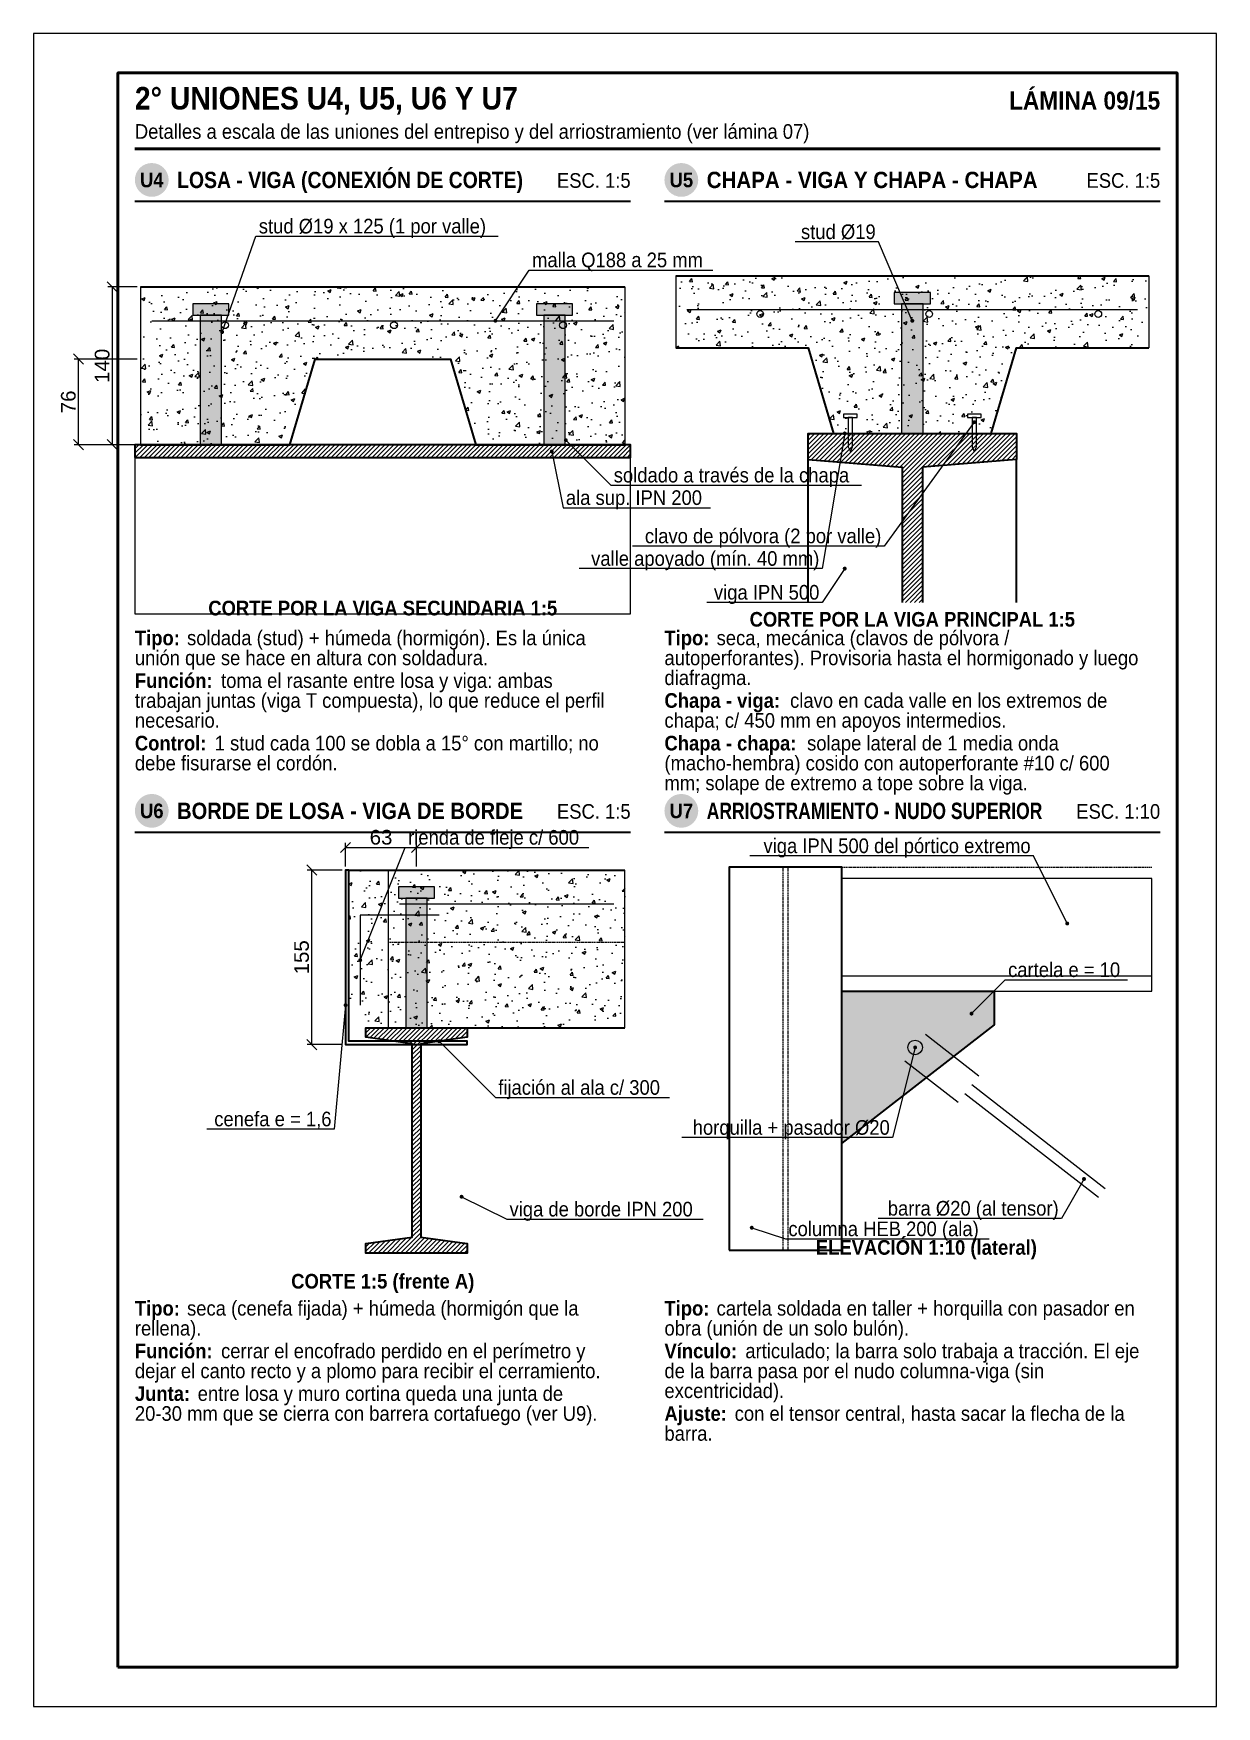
# Model space of a CAD drawing. Header units: millimetres. Extents: x 0 to 210, y 0 to 297.
import ezdxf
from ezdxf.enums import TextEntityAlignment as Align

# ---------------------------------------------------------------- set-up
doc = ezdxf.new("R2010")
doc.units = ezdxf.units.MM
doc.header["$LTSCALE"] = 0.35
doc.linetypes.add('DASHED2', pattern=[0.762, 0.635, -0.127])
for name, color, linetype in [('0-MARCO', 7, 'Continuous'), ('1-OCULTO', 8, 'DASHED2'), ('1-SECCION', 7, 'Continuous'), ('1-VISTA', 7, 'Continuous'), ('2-RAYADO', 8, 'Continuous'), ('3-COTAS', 7, 'Continuous'), ('3-REFS', 7, 'Continuous'), ('3-TEXTOS', 7, 'Continuous'), ('3-TITULOS', 7, 'Continuous')]:
    doc.layers.add(name, color=color, linetype=linetype)
doc.styles.add('ARIAL', font='arial.ttf')
doc.styles.add('ARIAL-NEGRITA', font='arialbd.ttf')
doc.dimstyles.new('A4', dxfattribs={"dimtxt": 2.6, "dimasz": 1.1, "dimexe": 0.8, "dimexo": 0.6, "dimgap": 0.5, "dimtad": 1, "dimdec": 0, "dimtxsty": 'ARIAL', "dimtsz": 0.9, "dimcen": 2.5, "dimclrd": 7, "dimclre": 7, "dimclrt": 7, "dimazin": 3, "dimtfac": 1, "dimtmove": 0, "dimatfit": 3, "dimlwd": 13, "dimlwe": 13, "dimarcsym": 0})

msp = doc.modelspace()

# ---------------------------------------------------------------- hatches: boundary and pattern name
at = {"layer": '2-RAYADO'}
h = msp.add_hatch(dxfattribs=at)
h.set_pattern_fill('AR-CONC', color=8, scale=0.035)
h.paths.add_polyline_path([(114, 254), (114, 241.2), (137.5, 241.2), (142, 226), (170, 226), (174.5, 241.2), (198, 241.2), (198, 254)])
h = msp.add_hatch(dxfattribs=at)
h.set_pattern_fill('AR-CONC', color=8, scale=0.035)
h.paths.add_polyline_path([(19, 252), (19, 224), (45.5, 224), (50, 239.2), (74, 239.2), (78.5, 224), (105, 224), (105, 252)])
at = {"layer": '2-RAYADO', "true_color": 0xd7d7d7}
h = msp.add_hatch(color=254, dxfattribs=at)
h.dxf.hatch_style = 1
h.paths.add_polyline_path([(152.8, 249), (159.2, 249), (159.2, 251), (152.8, 251)])
h = msp.add_hatch(color=254, dxfattribs=at)
h.dxf.hatch_style = 1
h.paths.add_polyline_path([(28.3, 247), (34.7, 247), (34.7, 249), (28.3, 249)])
h = msp.add_hatch(color=254, dxfattribs=at)
h.dxf.hatch_style = 1
h.paths.add_polyline_path([(29.6, 224), (33.4, 224), (33.4, 247), (29.6, 247)])
h = msp.add_hatch(color=254, dxfattribs=at)
h.dxf.hatch_style = 1
h.paths.add_polyline_path([(89.3, 247), (95.7, 247), (95.7, 249), (89.3, 249)])
h = msp.add_hatch(color=254, dxfattribs=at)
h.dxf.hatch_style = 1
h.paths.add_polyline_path([(90.6, 224), (94.4, 224), (94.4, 247), (90.6, 247)])
h = msp.add_hatch(color=254, dxfattribs=at)
h.dxf.hatch_style = 1
h.paths.add_polyline_path([(154.1, 226), (157.9, 226), (157.9, 249), (154.1, 249)])
at = {"layer": '2-RAYADO'}
h = msp.add_hatch(dxfattribs=at)
h.set_pattern_fill('ANSI31', color=8, scale=0.18)
h.paths.add_polyline_path([(137.5, 221.4), (137.5, 226), (174.5, 226), (174.5, 221.4), (157.8, 220), (157.8, 196), (154.2, 196), (154.2, 220)])
h = msp.add_hatch(dxfattribs=at)
h.set_pattern_fill('ANSI31', color=8, scale=0.18)
h.paths.add_polyline_path([(18, 221.74), (106, 221.74), (106, 224), (18, 224)])
h = msp.add_hatch(dxfattribs=at)
h.set_pattern_fill('AR-CONC', color=8, scale=0.035)
h.paths.add_polyline_path([(63, 120.5), (56, 120.5), (56, 148.5), (63, 148.5)])
h = msp.add_hatch(dxfattribs=at)
h.set_pattern_fill('AR-CONC', color=8, scale=0.035)
h.paths.add_polyline_path([(63, 120.5), (105, 120.5), (105, 148.5), (63, 148.5)])
at = {"layer": '2-RAYADO', "true_color": 0xd7d7d7}
h = msp.add_hatch(color=254, dxfattribs=at)
h.dxf.hatch_style = 1
h.paths.add_polyline_path([(64.8, 143.5), (71.2, 143.5), (71.2, 145.5), (64.8, 145.5)])
h = msp.add_hatch(color=254, dxfattribs=at)
h.dxf.hatch_style = 1
h.paths.add_polyline_path([(66.1, 120.5), (69.9, 120.5), (69.9, 143.5), (66.1, 143.5)])
h = msp.add_hatch(color=254, dxfattribs=at)
h.dxf.hatch_style = 1
h.paths.add_polyline_path([(143.5, 127), (170.5, 127), (170.5, 121), (143.5, 100)])
at = {"layer": '2-RAYADO'}
h = msp.add_hatch(dxfattribs=at)
h.set_pattern_fill('ANSI31', color=8, scale=0.18)
h.paths.add_polyline_path([(77, 120.5), (77, 118.82), (68.75, 117.66), (68.75, 83.34), (77, 82.18), (77, 80.5), (59, 80.5), (59, 82.18), (67.25, 83.34), (67.25, 117.66), (59, 118.82), (59, 120.5)])
at = {"layer": '3-REFS'}
h = msp.add_hatch(color=7, dxfattribs=at)
h.dxf.hatch_style = 1
edge = h.paths.add_edge_path()
edge.add_arc((33.5, 244), 0.35, 0, 360)
h = msp.add_hatch(color=7, dxfattribs=at)
h.dxf.hatch_style = 1
edge = h.paths.add_edge_path()
edge.add_arc((82, 246), 0.35, 0, 360)
h = msp.add_hatch(color=7, dxfattribs=at)
h.dxf.hatch_style = 1
edge = h.paths.add_edge_path()
edge.add_arc((156, 246), 0.35, 0, 360)
h = msp.add_hatch(color=7, dxfattribs=at)
h.dxf.hatch_style = 1
edge = h.paths.add_edge_path()
edge.add_arc((144, 226), 0.35, 0, 360)
h = msp.add_hatch(color=7, dxfattribs=at)
h.dxf.hatch_style = 1
edge = h.paths.add_edge_path()
edge.add_arc((167, 228), 0.35, 0, 360)
h = msp.add_hatch(color=7, dxfattribs=at)
h.dxf.hatch_style = 1
edge = h.paths.add_edge_path()
edge.add_arc((92, 222.8), 0.35, 0, 360)
h = msp.add_hatch(color=7, dxfattribs=at)
h.dxf.hatch_style = 1
edge = h.paths.add_edge_path()
edge.add_arc((94.5, 224.8), 0.35, 0, 360)
h = msp.add_hatch(color=7, dxfattribs=at)
h.dxf.hatch_style = 1
edge = h.paths.add_edge_path()
edge.add_arc((144, 202), 0.35, 0, 360)
h = msp.add_hatch(color=7, dxfattribs=at)
h.dxf.hatch_style = 1
edge = h.paths.add_edge_path()
edge.add_arc((183.5, 139), 0.35, 0, 360)
h = msp.add_hatch(color=7, dxfattribs=at)
h.dxf.hatch_style = 1
edge = h.paths.add_edge_path()
edge.add_arc((58, 132.5), 0.35, 0, 360)
h = msp.add_hatch(color=7, dxfattribs=at)
h.dxf.hatch_style = 1
edge = h.paths.add_edge_path()
edge.add_arc((55.4, 124.5), 0.35, 0, 360)
h = msp.add_hatch(color=7, dxfattribs=at)
h.dxf.hatch_style = 1
edge = h.paths.add_edge_path()
edge.add_arc((166.5, 123), 0.35, 0, 360)
h = msp.add_hatch(color=7, dxfattribs=at)
h.dxf.hatch_style = 1
edge = h.paths.add_edge_path()
edge.add_arc((72, 118.1), 0.35, 0, 360)
h = msp.add_hatch(color=7, dxfattribs=at)
h.dxf.hatch_style = 1
edge = h.paths.add_edge_path()
edge.add_arc((156.5, 117), 0.35, 0, 360)
h = msp.add_hatch(color=7, dxfattribs=at)
h.dxf.hatch_style = 1
edge = h.paths.add_edge_path()
edge.add_arc((186.48, 93.65), 0.35, 0, 360)
h = msp.add_hatch(color=7, dxfattribs=at)
h.dxf.hatch_style = 1
edge = h.paths.add_edge_path()
edge.add_arc((76, 90.5), 0.35, 0, 360)
h = msp.add_hatch(color=7, dxfattribs=at)
h.dxf.hatch_style = 1
edge = h.paths.add_edge_path()
edge.add_arc((127.5, 85), 0.35, 0, 360)
at = {"layer": '3-TITULOS'}
h = msp.add_hatch(color=7, dxfattribs=at)
h.dxf.hatch_style = 1
edge = h.paths.add_edge_path()
edge.add_arc((21, 271), 3, 0, 360)
h = msp.add_hatch(color=7, dxfattribs=at)
h.dxf.hatch_style = 1
edge = h.paths.add_edge_path()
edge.add_arc((115, 271), 3, 0, 360)
h = msp.add_hatch(color=7, dxfattribs=at)
h.dxf.hatch_style = 1
edge = h.paths.add_edge_path()
edge.add_arc((21, 159), 3, 0, 360)
h = msp.add_hatch(color=7, dxfattribs=at)
h.dxf.hatch_style = 1
edge = h.paths.add_edge_path()
edge.add_arc((115, 159), 3, 0, 360)

# ---------------------------------------------------------------- linework, layer by layer
at = {"layer": '0-MARCO', "color": 9, "lineweight": 0}
msp.add_lwpolyline([(0, 0), (210, 0), (210, 297), (0, 297)], close=True, dxfattribs=at)
at = {"layer": '0-MARCO', "lineweight": 50}
msp.add_lwpolyline([(15, 7), (203, 7), (203, 290), (15, 290)], close=True, dxfattribs=at)
at = {"layer": '1-OCULTO', "lineweight": 13}
for points in [[(133.05, 81), (133.05, 149)], [(133.95, 81), (133.95, 149)], [(63, 135.7), (105, 135.7)]]:
    msp.add_lwpolyline(points, dxfattribs=at)
at = {"layer": '1-SECCION', "lineweight": 35}
for points in [[(114, 254), (198, 254)], [(19, 252), (105, 252)], [(114, 241.2), (137.5, 241.2), (142, 226), (170, 226), (174.5, 241.2), (198, 241.2)], [(19, 224), (45.5, 224), (50, 239.2), (74, 239.2), (78.5, 224), (105, 224)], [(137.5, 221.4), (137.5, 226), (174.5, 226), (174.5, 221.4)], [(137.5, 196), (137.5, 221.4), (154.2, 220), (154.2, 196)], [(174.5, 196), (174.5, 221.4), (157.8, 220), (157.8, 196)], [(56, 148.5), (63, 148.5)], [(63, 148.5), (105, 148.5)], [(63, 120.5), (105, 120.5)]]:
    msp.add_lwpolyline(points, dxfattribs=at)
for points in [[(18, 221.74), (106, 221.74), (106, 224), (18, 224)], [(56, 148.5), (55.4, 148.5), (55.4, 117.5), (77, 117.5), (77, 118.1), (56, 118.1)], [(143.5, 127), (170.5, 127), (170.5, 121), (143.5, 100)], [(77, 120.5), (77, 118.82), (68.75, 117.66), (68.75, 83.34), (77, 82.18), (77, 80.5), (59, 80.5), (59, 82.18), (67.25, 83.34), (67.25, 117.66), (59, 118.82), (59, 120.5)]]:
    msp.add_lwpolyline(points, close=True, dxfattribs=at)
at = {"layer": '1-SECCION', "lineweight": 25}
for points in [[(55.4, 148.5), (61.4, 148.5)], [(166.58, 110.41), (190.25, 91.98)], [(165.35, 108.84), (189.02, 90.4)]]:
    msp.add_lwpolyline(points, dxfattribs=at)
at = {"layer": '1-VISTA', "lineweight": 13}
for points in [[(114, 254), (114, 241.2)], [(198, 254), (198, 241.2)], [(19, 252), (19, 224)], [(105, 252), (105, 224)], [(18, 194), (106, 194)], [(63, 120.5), (63, 148.5)], [(105, 120.5), (105, 148.5)], [(143.5, 129.7), (198.5, 129.7)]]:
    msp.add_lwpolyline(points, dxfattribs=at)
at = {"layer": '1-VISTA', "lineweight": 25}
for points in [[(152.8, 249), (159.2, 249), (159.2, 251), (152.8, 251)], [(28.3, 247), (34.7, 247), (34.7, 249), (28.3, 249)], [(29.6, 224), (33.4, 224), (33.4, 247), (29.6, 247)], [(89.3, 247), (95.7, 247), (95.7, 249), (89.3, 249)], [(90.6, 224), (94.4, 224), (94.4, 247), (90.6, 247)], [(154.1, 226), (157.9, 226), (157.9, 249), (154.1, 249)], [(143.5, 127), (198.5, 127), (198.5, 147), (143.5, 147)], [(64.8, 143.5), (71.2, 143.5), (71.2, 145.5), (64.8, 145.5)], [(66.1, 120.5), (69.9, 120.5), (69.9, 143.5), (66.1, 143.5)]]:
    msp.add_lwpolyline(points, close=True, dxfattribs=at)
at = {"layer": '1-VISTA', "lineweight": 18}
for points in [[(116, 248), (196, 248)], [(21, 246), (103, 246)], [(72, 140.5), (58, 140.5), (58, 124.5)], [(65, 142.5), (103, 142.5)], [(158.34, 119.37), (167.81, 111.99)], [(154.66, 114.63), (164.12, 107.26)]]:
    msp.add_lwpolyline(points, dxfattribs=at)
for points in [[(143.8, 228.8), (146.2, 228.8), (146.2, 229.4), (143.8, 229.4)], [(144.6, 223.6), (145, 222.8), (145.4, 223.6), (145.4, 228.8), (144.6, 228.8)], [(165.8, 228.8), (168.2, 228.8), (168.2, 229.4), (165.8, 229.4)], [(166.6, 223.6), (167, 222.8), (167.4, 223.6), (167.4, 228.8), (166.6, 228.8)]]:
    msp.add_lwpolyline(points, close=True, dxfattribs=at)
at = {"layer": '1-VISTA', "lineweight": 13}
msp.add_lwpolyline([(18, 194), (106, 194), (106, 221.74), (18, 221.74)], close=True, dxfattribs=at)
at = {"layer": '1-VISTA', "lineweight": 35}
msp.add_lwpolyline([(123.5, 81), (143.5, 81), (143.5, 149), (123.5, 149)], close=True, dxfattribs=at)
at = {"layer": '1-VISTA', "linetype": 'DASHED2', "lineweight": 13}
msp.add_lwpolyline([(143.5, 149), (198.5, 149)], dxfattribs=at)
at = {"layer": '1-VISTA', "lineweight": 13}
for centre in [(129, 247.2), (159, 247.2), (189, 247.2), (34, 245.2), (64, 245.2), (94, 245.2)]:
    msp.add_circle(centre, 0.6, dxfattribs=at)
at = {"layer": '1-VISTA', "lineweight": 25}
msp.add_circle((156.5, 117), 1.3, dxfattribs=at)
at = {"layer": '3-REFS', "lineweight": 13}
for points in [[(33.5, 244), (39.5, 261)], [(39.5, 261), (82.47, 261)], [(150, 260), (135.2, 260)], [(156, 246), (150, 260)], [(82, 246), (88, 255)], [(88, 255), (120.57, 255)], [(144, 226), (140, 202)], [(167, 228), (151, 206)], [(92, 222.8), (94, 212.8)], [(94.5, 224.8), (102.5, 216.8)], [(102.5, 216.8), (146.99, 216.8)], [(94, 212.8), (120.15, 212.8)], [(151, 206), (106.33, 206)], [(140, 202), (96.85, 202)], [(144, 202), (140, 196)], [(140, 196), (119.53, 196)], [(58, 132.5), (66, 152.5)], [(66, 152.5), (98.58, 152.5)], [(177.5, 151), (127.16, 151)], [(183.5, 139), (177.5, 151)], [(166.5, 123), (172.5, 129)], [(172.5, 129), (194.2, 129)], [(55.4, 124.5), (53.4, 102.5)], [(72, 118.1), (82, 108.1)], [(156.5, 117), (152.5, 101)], [(82, 108.1), (112.87, 108.1)], [(53.4, 102.5), (30.75, 102.5)], [(152.5, 101), (115.1, 101)], [(186.48, 93.65), (182.48, 86.65)], [(76, 90.5), (84, 86.5)], [(84, 86.5), (118.85, 86.5)], [(182.48, 86.65), (149.91, 86.65)], [(127.5, 85), (133.5, 83)], [(133.5, 83), (169.66, 83)]]:
    msp.add_lwpolyline(points, dxfattribs=at)
at = {"layer": '3-TITULOS', "lineweight": 50}
msp.add_lwpolyline([(18, 276.5), (200, 276.5)], dxfattribs=at)
at = {"layer": '3-TITULOS', "lineweight": 35}
for points in [[(18, 267.2), (106, 267.2)], [(112, 267.2), (200, 267.2)], [(18, 155.2), (106, 155.2)], [(112, 155.2), (200, 155.2)]]:
    msp.add_lwpolyline(points, dxfattribs=at)

# ---------------------------------------------------------------- texts
at = {"layer": '3-TEXTOS', "width": 0.9}
for s, style, p in [('stud Ø19 x 125 (1 por valle)', 'ARIAL', (40, 261.5)), ('malla Q188 a 25 mm', 'ARIAL', (88.5, 255.5)), ('soldado a través de la chapa', 'ARIAL', (103, 217.3)), ('ala sup. IPN 200', 'ARIAL', (94.5, 213.3)), ('Tipo:', 'ARIAL-NEGRITA', (18, 188.4)), ('soldada (stud) + húmeda (hormigón). Es la única', 'ARIAL', (27.26, 188.4)), ('Tipo:', 'ARIAL-NEGRITA', (112, 188.4)), ('seca, mecánica (clavos de pólvora /', 'ARIAL', (121.26, 188.4)), ('unión que se hace en altura con soldadura.', 'ARIAL', (18, 184.86)), ('autoperforantes). Provisoria hasta el hormigonado y luego', 'ARIAL', (112, 184.86)), ('Función:', 'ARIAL-NEGRITA', (18, 180.83)), ('toma el rasante entre losa y viga: ambas', 'ARIAL', (33.3, 180.83)), ('diafragma.', 'ARIAL', (112, 181.33)), ('trabajan juntas (viga T compuesta), lo que reduce el perfil', 'ARIAL', (18, 177.29)), ('Chapa - viga:', 'ARIAL-NEGRITA', (112, 177.29)), ('clavo en cada valle en los extremos de', 'ARIAL', (134.3, 177.29)), ('necesario.', 'ARIAL', (18, 173.76)), ('chapa; c/ 450 mm en apoyos intermedios.', 'ARIAL', (112, 173.76)), ('Control:', 'ARIAL-NEGRITA', (18, 169.72)), ('1 stud cada 100 se dobla a 15° con martillo; no', 'ARIAL', (32.17, 169.72)), ('Chapa - chapa:', 'ARIAL-NEGRITA', (112, 169.72)), ('solape lateral de 1 media onda', 'ARIAL', (137.32, 169.72)), ('debe fisurarse el cordón.', 'ARIAL', (18, 166.18)), ('(macho-hembra) cosido con autoperforante #10 c/ 600', 'ARIAL', (112, 166.18)), ('mm; solape de extremo a tope sobre la viga.', 'ARIAL', (112, 162.65)), ('rienda de fleje c/ 600', 'ARIAL', (66.5, 153)), ('cartela e = 10', 'ARIAL', (173, 129.5)), ('fijación al ala c/ 300', 'ARIAL', (82.5, 108.6)), ('viga de borde IPN 200', 'ARIAL', (84.5, 87)), ('columna HEB 200 (ala)', 'ARIAL', (134, 83.5)), ('Tipo:', 'ARIAL-NEGRITA', (18, 69.4)), ('seca (cenefa fijada) + húmeda (hormigón que la', 'ARIAL', (27.26, 69.4)), ('Tipo:', 'ARIAL-NEGRITA', (112, 69.4)), ('cartela soldada en taller + horquilla con pasador en', 'ARIAL', (121.26, 69.4)), ('rellena).', 'ARIAL', (18, 65.86)), ('obra (unión de un solo bulón).', 'ARIAL', (112, 65.86)), ('Función:', 'ARIAL-NEGRITA', (18, 61.83)), ('cerrar el encofrado perdido en el perímetro y', 'ARIAL', (33.3, 61.83)), ('Vínculo:', 'ARIAL-NEGRITA', (112, 61.83)), ('articulado; la barra solo trabaja a tracción. El eje', 'ARIAL', (126.36, 61.83)), ('dejar el canto recto y a plomo para recibir el cerramiento.', 'ARIAL', (18, 58.29)), ('de la barra pasa por el nudo columna-viga (sin', 'ARIAL', (112, 58.29)), ('Junta:', 'ARIAL-NEGRITA', (18, 54.26)), ('entre losa y muro cortina queda una junta de', 'ARIAL', (29.15, 54.26)), ('excentricidad).', 'ARIAL', (112, 54.76)), ('20-30 mm que se cierra con barrera cortafuego (ver U9).', 'ARIAL', (18, 50.72)), ('Ajuste:', 'ARIAL-NEGRITA', (112, 50.72)), ('con el tensor central, hasta sacar la flecha de la', 'ARIAL', (124.47, 50.72)), ('barra.', 'ARIAL', (112, 47.18))]:
    msp.add_text(s, height=2.6, dxfattribs=dict(at, style=style)).set_placement(p)
at = {"layer": '3-TEXTOS', "style": 'ARIAL', "width": 0.9}
for s, p in [('stud Ø19', (149.5, 260.5)), ('clavo de pólvora (2 por valle)', (150.5, 206.5)), ('valle apoyado (mín. 40 mm)', (139.5, 202.5)), ('viga IPN 500', (139.5, 196.5)), ('viga IPN 500 del pórtico extremo', (177, 151.5)), ('cenefa e = 1,6', (52.9, 103)), ('horquilla + pasador Ø20', (152, 101.5)), ('barra Ø20 (al tensor)', (181.98, 87.15))]:
    msp.add_text(s, height=2.6, dxfattribs=at).set_placement(p, align=Align.RIGHT)
at = {"layer": '3-TEXTOS', "style": 'ARIAL-NEGRITA', "width": 0.9}
for s, p in [('CORTE POR LA VIGA SECUNDARIA 1:5', (62, 195)), ('CORTE POR LA VIGA PRINCIPAL 1:5', (156, 193)), ('ELEVACIÓN 1:10 (lateral)', (158.5, 81.5)), ('CORTE 1:5 (frente A)', (62, 75.5))]:
    msp.add_text(s, height=2.6, dxfattribs=at).set_placement(p, align=Align.MIDDLE_CENTER)
at = {"layer": '3-TITULOS', "width": 0.9}
for s, height, style, p in [('2° UNIONES U4, U5, U6 Y U7', 4, 'ARIAL-NEGRITA', (18, 283.5)), ('Detalles a escala de las uniones del entrepiso y del arriostramiento (ver lámina 07)', 2.6, 'ARIAL', (18, 278.3))]:
    msp.add_text(s, height=height, dxfattribs=dict(at, style=style)).set_placement(p)
at = {"layer": '3-TITULOS', "style": 'ARIAL-NEGRITA', "width": 0.9}
msp.add_text('LÁMINA 09/15', height=3.2, dxfattribs=at).set_placement((200, 283.5), align=Align.RIGHT)
at = {"layer": '3-TITULOS', "style": 'ARIAL-NEGRITA'}
for s, width, p in [('LOSA - VIGA (CONEXIÓN DE CORTE)', 0.849879, (25.5, 271)), ('CHAPA - VIGA Y CHAPA - CHAPA', 0.9, (119.5, 271)), ('BORDE DE LOSA - VIGA DE BORDE', 0.879996, (25.5, 159)), ('ARRIOSTRAMIENTO - NUDO SUPERIOR', 0.76736, (119.5, 159))]:
    msp.add_text(s, height=2.9, dxfattribs=dict(at, width=width)).set_placement(p, align=Align.MIDDLE_LEFT)
at = {"layer": '3-TITULOS', "color": 7, "true_color": 0xffffff, "style": 'ARIAL-NEGRITA', "width": 0.9}
for s, p in [('U4', (21, 271)), ('U5', (115, 271)), ('U6', (21, 159)), ('U7', (115, 159))]:
    msp.add_text(s, height=2.6, dxfattribs=at).set_placement(p, align=Align.MIDDLE_CENTER)
at = {"layer": '3-TITULOS', "style": 'ARIAL', "width": 0.9}
for s, p in [('ESC. 1:5', (106, 270.9)), ('ESC. 1:5', (200, 270.9)), ('ESC. 1:5', (106, 158.9)), ('ESC. 1:10', (200, 158.9))]:
    msp.add_text(s, height=2.6, dxfattribs=at).set_placement(p, align=Align.MIDDLE_RIGHT)

# ---------------------------------------------------------------- dimensions: what is measured, and where the dimension line sits
at = {"layer": '3-COTAS'}
for base, p1, p2 in [((14, 224), (19, 224), (19, 252)), ((8, 224), (19, 224), (19, 239.2)), ((49.4, 117.5), (55.4, 117.5), (55.4, 148.5))]:
    msp.add_linear_dim(base=base, p1=p1, p2=p2, angle=90, dimstyle='A4', override={"dimlfac": 5}, dxfattribs=at).render()
msp.add_linear_dim(base=(55.4, 152.5), p1=(55.4, 148.5), p2=(68, 148.5), dimstyle='A4', override={"dimlfac": 5}, dxfattribs=at).render()

doc.saveas('drawing.dxf')
